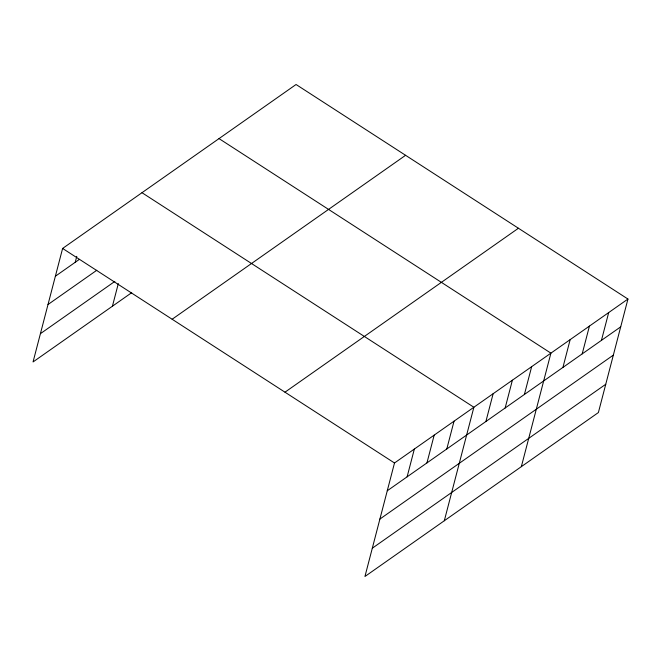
<?xml version="1.0" encoding="UTF-8"?>
<svg xmlns="http://www.w3.org/2000/svg" width="661" height="661" viewBox="0 0 661 661"><rect width="100%" height="100%" fill="white"/><g stroke="black" fill="none" stroke-linecap="round" stroke-linejoin="round"><path stroke-width="0.99" d="M627.95 299.045L394.501 462.989L364.938 576.499L598.387 412.555L627.95 299.045L296.062 84.501L62.613 248.445L33.05 361.955L131.679 292.691M75.222 262.301L76.775 256.344M112.42 306.217L118.319 283.586M407.11 476.845L414.348 449.05M426.948 462.907L434.186 435.12M446.795 448.976L454.033 421.181M444.308 520.761L473.879 407.25L141.991 192.706M485.893 421.511L493.139 393.725M505.153 407.986L512.391 380.199M524.413 394.46L531.651 366.673M521.347 466.658L550.91 353.148L219.022 138.603M562.932 367.409L570.17 339.622M582.192 353.883L589.43 326.096M601.452 340.357L608.69 312.57M55.375 276.24L79.353 259.401M48.013 304.523L96.787 270.266M40.42 333.673L114.832 281.412M172.141 319.246L405.59 155.302M284.982 392.188L518.431 228.243M387.263 490.776L620.712 326.84M379.893 519.067L613.342 355.122M372.308 548.209L605.749 384.264M62.613 248.445L394.501 462.989"/></g></svg>
